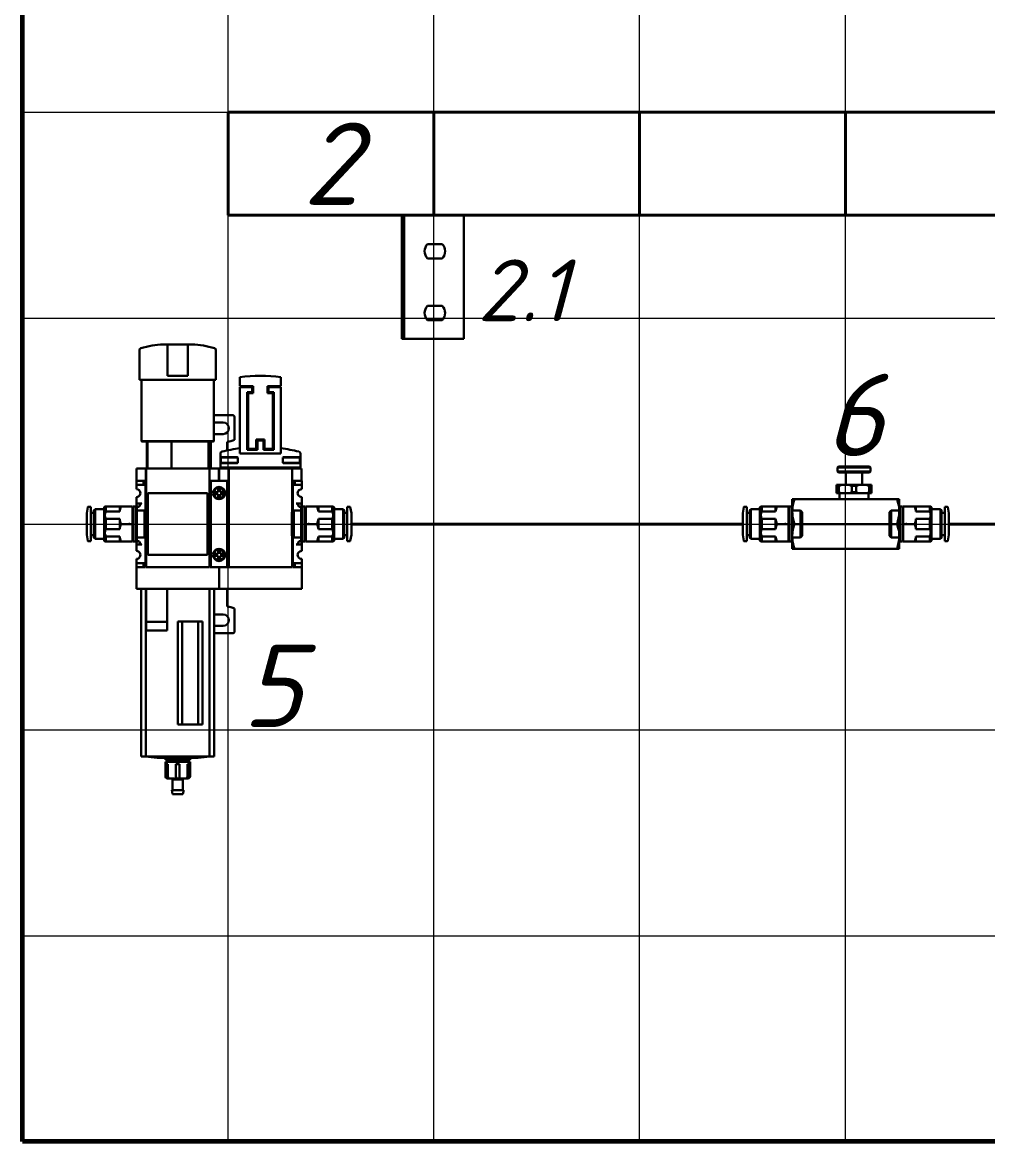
# Model space of a CAD drawing. Header units: millimetres. Extents: x 0 to 53000, y -591 to 24400.
# Drawn here: x 6000 to 6469, y 3900 to 4444 of the extents above; entities that cross this region are included whole.
import ezdxf
from ezdxf.enums import TextEntityAlignment as Align

# ---------------------------------------------------------------- set-up
doc = ezdxf.new("R2010")
doc.units = ezdxf.units.MM
for name, color, linetype, lineweight in [('Основная', 7, 'Continuous', 30), ('Сетчатый лоток', 6, 'Continuous', 40), ('Трубка', 5, 'Continuous', 40)]:
    doc.layers.add(name, color=color, linetype=linetype, lineweight=lineweight)
doc.layers.add('Сетка', color=9, linetype='Continuous', lineweight=20, transparency=0.3)
doc.styles.add('текст', font='isocpeui.ttf')

# ---------------------------------------------------------------- blocks, each defined once
blk = doc.blocks.new('*U350')
at = {"layer": 'Сетка'}
blk.add_line((0, -1000), (0, 500), dxfattribs=at)
blk = doc.blocks.new('*U351')
at = {"layer": 'Сетка', "color": 0, "linetype": 'ByBlock', "lineweight": -2, "transparency": 16777216}
for p in [(0, 0), (100, 0), (200, 0), (300, 0), (400, 0)]:
    blk.add_blockref('*U350', p, dxfattribs=at)
blk = doc.blocks.new('*U352')
at = {"layer": 'Сетка'}
blk.add_line((-800, 0), (700, 0), dxfattribs=at)
blk = doc.blocks.new('*U353')
at = {"layer": 'Сетка', "color": 0, "linetype": 'ByBlock', "lineweight": -2, "transparency": 16777216}
for p in [(0, 500), (0, 400), (0, 300), (0, 200), (0, 100), (0, 0)]:
    blk.add_blockref('*U352', p, dxfattribs=at)
blk = doc.blocks.new('Фильтр-редуктор')
at = {"layer": 'Основная'}
for p, q in [((2400.5, 496.06), (2400.5, 481.6)), ((2426.1, 498.8), (2412.1, 498.8)), ((2414.1, 483.6), (2414.1, 498.8)), ((2424.1, 483.6), (2424.1, 498.8)), ((2437.7, 481.6), (2437.7, 496.06)), ((2368.9, 478.6), (2368.9, 482.97)), ((2375.4, 478.6), (2368.9, 478.6)), ((2369.4, 478.1), (2369.4, 478.6)), ((2375.4, 478.6), (2375.4, 475.1)), ((2382.4, 475.1), (2382.4, 478.6)), ((2388.9, 478.6), (2382.4, 478.6)), ((2388.4, 478.6), (2388.4, 478.1)), ((2388.9, 482.97), (2388.9, 478.6)), ((2437.7, 481.6), (2400.5, 481.6)), ((2401.5, 481.6), (2401.5, 451.8)), ((2414.1, 483.6), (2424.1, 483.6)), ((2436.7, 451.8), (2436.7, 481.6)), ((2368.9, 478.1), (2374.9, 478.1)), ((2368.9, 445.85), (2368.9, 478.1)), ((2372.4, 447.6), (2372.4, 475.6)), ((2372.4, 475.6), (2374.9, 475.6)), ((2375.4, 475.1), (2372.9, 475.1)), ((2372.9, 475.1), (2372.9, 448.1)), ((2374.9, 475.6), (2374.9, 478.1)), ((2384.9, 475.1), (2382.4, 475.1)), ((2382.9, 478.1), (2388.9, 478.1)), ((2382.9, 478.1), (2382.9, 475.6)), ((2382.9, 475.6), (2385.4, 475.6)), ((2384.9, 448.1), (2384.9, 475.1)), ((2385.4, 475.6), (2385.4, 447.6)), ((2388.9, 478.1), (2388.9, 445.85)), ((2391.5, 463.5), (2391.5, 452.42)), ((2401.5, 464.5), (2392.5, 464.5)), ((2397, 460.9), (2401, 460.9)), ((2376.9, 448.1), (2376.9, 452.6)), ((2376.9, 452.6), (2380.9, 452.6)), ((2380.4, 452.1), (2377.4, 452.1)), ((2377.4, 452.1), (2377.4, 447.6)), ((2380.4, 447.6), (2380.4, 452.1)), ((2380.9, 452.6), (2380.9, 448.1)), ((2395, 451.47), (2395, 447.35)), ((2401, 455.3), (2397, 455.3)), ((2401.5, 451.8), (2401.7, 451.6)), ((2436.7, 451.8), (2401.5, 451.8)), ((2436.5, 451.6), (2401.7, 451.6)), ((2403, 438.6), (2403, 451.47)), ((2404.1, 451.6), (2404.1, 438.6)), ((2422.08, 438.6), (2422.08, 451.6)), ((2433.8, 451.6), (2433.8, 438.6)), ((2434.1, 438.6), (2434.1, 451.6)), ((2436.5, 451.6), (2436.7, 451.8)), ((2359.5, 445.82), (2359.5, 439.1)), ((2388.9, 445.85), (2368.9, 445.85)), ((2377.4, 447.6), (2372.4, 447.6)), ((2372.9, 448.1), (2376.9, 448.1)), ((2385.4, 447.6), (2380.4, 447.6)), ((2380.9, 448.1), (2384.9, 448.1)), ((2398.3, 439.1), (2398.3, 445.82)), ((2359.73, 443.9), (2359.77, 444.1)), ((2367.93, 443.9), (2359.73, 443.9)), ((2359.73, 441.3), (2359.73, 443.9)), ((2367.93, 441.3), (2359.73, 441.3)), ((2359.77, 441.1), (2359.73, 441.3)), ((2359.77, 444.1), (2367.64, 444.1)), ((2367.64, 441.1), (2359.77, 441.1)), ((2367.64, 444.1), (2367.93, 443.9)), ((2367.93, 441.3), (2367.64, 441.1)), ((2367.93, 443.9), (2367.93, 441.3)), ((2390.16, 444.1), (2389.87, 443.9)), ((2389.87, 443.9), (2398.07, 443.9)), ((2389.87, 443.9), (2389.87, 441.3)), ((2389.87, 441.3), (2398.07, 441.3)), ((2389.87, 441.3), (2390.16, 441.1)), ((2398.03, 444.1), (2390.16, 444.1)), ((2390.16, 441.1), (2398.03, 441.1)), ((2398.07, 443.9), (2398.03, 444.1)), ((2398.03, 441.1), (2398.07, 441.3)), ((2398.07, 441.3), (2398.07, 443.9)), ((2358.9, 438.6), (2358.9, 432.6)), ((2358.9, 438.6), (2398.9, 438.6)), ((2359.5, 439.1), (2360, 438.6)), ((2398.3, 439.1), (2359.5, 439.1)), ((2363.4, 432.6), (2363.4, 438.6)), ((2363.5, 390.6), (2363.5, 438.6)), ((2394.3, 390.6), (2394.3, 438.6)), ((2394.4, 432.6), (2394.4, 438.6)), ((2397.8, 438.6), (2398.3, 439.1)), ((2398.9, 432.6), (2398.9, 438.6)), ((2399.1, 438.6), (2399.1, 432.6)), ((2399.1, 438.6), (2439.1, 438.6)), ((2403.6, 432.6), (2403.6, 438.6)), ((2403.7, 390.6), (2403.7, 438.6)), ((2434.5, 390.6), (2434.5, 438.6)), ((2434.6, 432.6), (2434.6, 438.6)), ((2439.1, 432.6), (2439.1, 438.6)), ((2358.8, 428.5), (2358.8, 432.6)), ((2358.8, 432.6), (2363.4, 432.6)), ((2358.8, 430.7), (2362.2, 430.7)), ((2362.2, 430.2), (2362.2, 432.6)), ((2363.2, 432.6), (2363.2, 390.6)), ((2395, 432.6), (2394.4, 432.6)), ((2394.6, 390.6), (2394.6, 432.6)), ((2395, 390.7), (2395, 432.6)), ((2395, 432.6), (2403, 432.6)), ((2403, 390.7), (2403, 432.6)), ((2403.6, 432.6), (2403, 432.6)), ((2403.4, 432.6), (2403.4, 390.6)), ((2434.6, 432.6), (2439.2, 432.6)), ((2434.8, 390.6), (2434.8, 432.6)), ((2435.8, 430.2), (2435.8, 432.6)), ((2435.8, 430.7), (2439.2, 430.7)), ((2439.2, 428.5), (2439.2, 432.6)), ((2358.8, 398.5), (2358.8, 424.7)), ((2397, 427.1), (2397, 426.1)), ((2398.5, 427.1), (2397, 427.1)), ((2397, 426.1), (2398.5, 426.1)), ((2399.5, 428.6), (2398.5, 428.6)), ((2398.5, 428.6), (2398.5, 427.1)), ((2398.5, 426.1), (2398.5, 424.6)), ((2398.5, 424.6), (2399.5, 424.6)), ((2399.5, 427.1), (2399.5, 428.6)), ((2401, 427.1), (2399.5, 427.1)), ((2399.5, 426.1), (2401, 426.1)), ((2399.5, 424.6), (2399.5, 426.1)), ((2401, 426.1), (2401, 427.1)), ((2404.6, 426.6), (2433.6, 426.6)), ((2404.6, 396.6), (2404.6, 426.6)), ((2433.6, 396.6), (2433.6, 426.6)), ((2439.2, 398.5), (2439.2, 424.7)), ((2358.8, 421.55), (2361.5, 421.55)), ((2358.8, 421.55), (2359.1, 419.87)), ((2359.1, 419.87), (2359.71, 419.87)), ((2359.1, 419.87), (2359.1, 403.33)), ((2360.16, 420.11), (2360.78, 421.17)), ((2436.5, 421.55), (2439.2, 421.55)), ((2437.22, 421.17), (2437.84, 420.11)), ((2438.29, 419.87), (2438.9, 419.87)), ((2438.9, 419.87), (2439.2, 421.55)), ((2438.9, 419.87), (2438.9, 403.33)), ((2359.1, 403.33), (2358.8, 401.65)), ((2359.71, 403.33), (2359.1, 403.33)), ((2360.78, 402.03), (2360.16, 403.09)), ((2437.84, 403.09), (2437.22, 402.03)), ((2438.9, 403.33), (2438.29, 403.33)), ((2439.2, 401.65), (2438.9, 403.33)), ((2358.8, 401.65), (2361.5, 401.65)), ((2397, 397.1), (2397, 396.1)), ((2398.5, 397.1), (2397, 397.1)), ((2398.5, 398.6), (2398.5, 397.1)), ((2399.5, 398.6), (2398.5, 398.6)), ((2399.5, 397.1), (2399.5, 398.6)), ((2401, 397.1), (2399.5, 397.1)), ((2401, 396.1), (2401, 397.1)), ((2436.5, 401.65), (2439.2, 401.65)), ((2358.8, 380.1), (2358.8, 394.7)), ((2358.8, 392.5), (2362.2, 392.5)), ((2362.2, 390.6), (2362.2, 393)), ((2397, 396.1), (2398.5, 396.1)), ((2398.5, 396.1), (2398.5, 394.6)), ((2398.5, 394.6), (2399.5, 394.6)), ((2399.5, 396.1), (2401, 396.1)), ((2399.5, 394.6), (2399.5, 396.1)), ((2404.6, 396.6), (2433.6, 396.6)), ((2435.8, 390.6), (2435.8, 393)), ((2435.8, 392.5), (2439.2, 392.5)), ((2439.2, 380.1), (2439.2, 394.7)), ((2363.2, 390.6), (2358.8, 390.6)), ((2363.5, 390.6), (2394.3, 390.6)), ((2399, 390.6), (2394.6, 390.6)), ((2395, 390.7), (2403, 390.7)), ((2395.6, 390.6), (2395.6, 390.7)), ((2399, 380.1), (2399, 390.7)), ((2399, 380.1), (2399, 390.7)), ((2403.4, 390.6), (2399, 390.6)), ((2402.4, 390.6), (2402.4, 390.7)), ((2403.7, 390.6), (2434.5, 390.6)), ((2439.2, 390.6), (2434.8, 390.6)), ((2358.8, 380.1), (2399, 380.1)), ((2395, 380.1), (2395, 371.53)), ((2399, 380.1), (2439.2, 380.1)), ((2401.4, 380.1), (2401.4, 298.71)), ((2403.6, 380.1), (2403.6, 298.71)), ((2424.24, 359.91), (2424.24, 380.1)), ((2434.45, 380.1), (2434.45, 359.91)), ((2434.6, 380.1), (2434.6, 298.71)), ((2436.8, 298.71), (2436.8, 380.1)), ((2391.5, 370.58), (2391.5, 359.5)), ((2397, 367.7), (2401, 367.7)), ((2401, 362.1), (2397, 362.1)), ((2407.1, 364.21), (2407.1, 314.21)), ((2407.1, 364.21), (2419.1, 364.21)), ((2409.2, 364.21), (2409.2, 314.21)), ((2417, 364.21), (2417, 314.21)), ((2419.1, 314.21), (2419.1, 364.21)), ((2434.45, 364.12), (2424.24, 364.12)), ((2434.45, 359.91), (2424.24, 359.91)), ((2392.5, 358.5), (2401.4, 358.5)), ((2407.1, 314.21), (2419.1, 314.21)), ((2401.4, 298.71), (2436.8, 298.71)), ((2409.11, 298), (2429.09, 298)), ((2413.1, 298), (2413.1, 297)), ((2413.1, 298), (2425.1, 298)), ((2425.1, 297), (2413.1, 297)), ((2413.1, 296), (2413.1, 289)), ((2425.1, 296), (2413.1, 296)), ((2413.54, 295), (2413.54, 289)), ((2414.37, 295), (2413.54, 295)), ((2414.1, 297), (2414.6, 296.5)), ((2414.6, 296.5), (2414.1, 296)), ((2414.37, 289), (2414.37, 295)), ((2423.6, 296.5), (2414.6, 296.5)), ((2419.94, 295), (2418.26, 295)), ((2418.26, 295), (2418.26, 289)), ((2419.94, 289), (2419.94, 295)), ((2423.6, 296.5), (2424.1, 297)), ((2424.1, 296), (2423.6, 296.5)), ((2423.83, 295), (2423.83, 289)), ((2424.66, 295), (2423.83, 295)), ((2424.66, 289), (2424.66, 295)), ((2425.1, 297), (2425.1, 298)), ((2425.1, 289), (2425.1, 296)), ((2424.1, 288), (2414.1, 288)), ((2416.1, 288), (2416.6, 287.5)), ((2416.6, 287.5), (2416.6, 282.3)), ((2421.6, 287.5), (2416.6, 287.5)), ((2421.6, 287.5), (2422.1, 288)), ((2421.6, 282.3), (2421.6, 287.5)), ((2416.2, 282.3), (2416.6, 280.3)), ((2422, 282.3), (2416.2, 282.3)), ((2421.6, 280.3), (2416.6, 280.3)), ((2421.6, 280.3), (2422, 282.3))]:
    blk.add_line(p, q, dxfattribs=at)
for points in [[(2360.16, 420.11), (2360.14, 420.08), (2360.12, 420.04), (2360.09, 420.02), (2360.06, 419.99), (2360.03, 419.97), (2359.99, 419.94), (2359.95, 419.92), (2359.92, 419.91), (2359.87, 419.89), (2359.83, 419.88), (2359.79, 419.88), (2359.75, 419.87), (2359.71, 419.87)], [(2360.78, 421.17), (2360.81, 421.22), (2360.85, 421.27), (2360.9, 421.32), (2360.94, 421.36), (2361, 421.4), (2361.05, 421.44), (2361.11, 421.47), (2361.17, 421.49), (2361.24, 421.51), (2361.31, 421.53), (2361.37, 421.54), (2361.44, 421.55), (2361.5, 421.55)], [(2436.5, 421.55), (2436.57, 421.55), (2436.64, 421.54), (2436.71, 421.53), (2436.77, 421.51), (2436.84, 421.49), (2436.9, 421.46), (2436.96, 421.43), (2437.01, 421.39), (2437.07, 421.35), (2437.11, 421.31), (2437.16, 421.26), (2437.19, 421.21), (2437.22, 421.17)], [(2438.29, 419.87), (2438.24, 419.87), (2438.2, 419.88), (2438.16, 419.89), (2438.12, 419.9), (2438.08, 419.91), (2438.04, 419.93), (2438, 419.95), (2437.97, 419.97), (2437.93, 419.99), (2437.9, 420.02), (2437.88, 420.05), (2437.85, 420.08), (2437.84, 420.11)], [(2359.71, 403.33), (2359.76, 403.33), (2359.8, 403.32), (2359.84, 403.31), (2359.88, 403.3), (2359.92, 403.29), (2359.96, 403.27), (2360, 403.25), (2360.03, 403.23), (2360.07, 403.21), (2360.1, 403.18), (2360.12, 403.15), (2360.15, 403.12), (2360.16, 403.09)], [(2437.84, 403.09), (2437.86, 403.12), (2437.88, 403.16), (2437.91, 403.18), (2437.94, 403.21), (2437.97, 403.23), (2438.01, 403.26), (2438.05, 403.28), (2438.08, 403.29), (2438.13, 403.31), (2438.17, 403.32), (2438.21, 403.32), (2438.25, 403.33), (2438.29, 403.33)], [(2361.5, 401.65), (2361.43, 401.65), (2361.36, 401.66), (2361.29, 401.67), (2361.23, 401.69), (2361.16, 401.71), (2361.1, 401.74), (2361.04, 401.77), (2360.99, 401.81), (2360.93, 401.85), (2360.89, 401.89), (2360.84, 401.94), (2360.81, 401.99), (2360.78, 402.03)], [(2437.22, 402.03), (2437.19, 401.98), (2437.15, 401.93), (2437.1, 401.88), (2437.06, 401.84), (2437, 401.8), (2436.95, 401.76), (2436.89, 401.73), (2436.83, 401.71), (2436.76, 401.69), (2436.69, 401.67), (2436.63, 401.66), (2436.56, 401.65), (2436.5, 401.65)], [(2414.64, 288), (2414.42, 288.01), (2414.17, 288.06), (2413.97, 288.16), (2413.82, 288.28)], [(2414.61, 288.28), (2414.75, 288.13), (2414.86, 288.04), (2414.92, 288.01), (2414.92, 288)], [(2418.84, 288), (2418.61, 288.01), (2418.43, 288.06), (2418.34, 288.16), (2418.31, 288.28)], [(2419.89, 288.28), (2419.84, 288.13), (2419.73, 288.04), (2419.57, 288.01), (2419.36, 288)], [(2423.28, 288), (2423.29, 288.01), (2423.36, 288.06), (2423.48, 288.16), (2423.59, 288.28)], [(2424.38, 288.28), (2424.19, 288.13), (2423.96, 288.04), (2423.75, 288.01), (2423.56, 288)]]:
    blk.add_lwpolyline(points, dxfattribs=at)
for centre, radius in [((2399, 426.6), 3), ((2399, 426.6), 2.6), ((2399, 396.6), 3), ((2399, 396.6), 2.6)]:
    blk.add_circle(centre, radius, dxfattribs=at)
for centre, radius, start, end in [((2401.5, 496.06), 1, 106.3418, 180), ((2413.88, 453.84), 45, 92.2671, 106.3418), ((2424.32, 453.84), 45, 73.6582, 87.7329), ((2436.7, 496.06), 1, 0, 73.6582), ((2378.9, 403.6), 80, 82.8192, 97.1808), ((2392.5, 463.5), 1, 90, 180), ((2397, 458.1), 2.8, 90, 270), ((2401, 458.1), 2.8, 79.7134, 90), ((2399, 473.1), 22, 250.0677, 259.5243), ((2401, 458.1), 2.8, 270, 280.2866), ((2399, 473.1), 22, 280.4757, 282.2388), ((2360.5, 445.82), 1, 103.4685, 180), ((2378.9, 368.99), 80, 97.1808, 103.4685), ((2378.9, 368.99), 80, 76.5315, 82.8192), ((2397.3, 445.82), 1, 0, 76.5315), ((2358.9, 426.6), 1.9, 266.983, 93.017), ((2439.1, 426.6), 1.9, 86.983, 273.017), ((2358.9, 396.6), 1.9, 266.983, 93.017), ((2439.1, 396.6), 1.9, 86.983, 273.017), ((2399, 349.9), 22, 100.4757, 109.9323), ((2397, 364.9), 2.8, 90, 270), ((2401, 364.9), 2.8, 81.7868, 90), ((2392.5, 359.5), 1, 180, 270), ((2401, 364.9), 2.8, 270, 278.2132), ((2419.1, 397.5), 100, 261.0779, 264.268), ((2419.1, 397.5), 100, 275.732, 278.9221), ((2414.1, 289), 1, 180, 270), ((2424.1, 289), 1, 270, 0)]:
    blk.add_arc(centre, radius, start, end, dxfattribs=at)
for centre, major_axis, ratio, start_param, end_param in [((2414.46, 289), (0, 1), 0.927184, 1.570796, 2.376927), ((2415.16, 289), (0, -1), 0.788011, 4.712389, 5.51852), ((2418.4, 289), (0, 1), 0.139173, 1.570796, 2.376927), ((2419.8, 289), (0, -1), 0.139173, 0.764666, 1.570796), ((2423.04, 289), (0, 1), 0.788011, 3.906258, 4.712389), ((2423.74, 289), (0, -1), 0.927184, 0.764666, 1.570796)]:
    blk.add_ellipse(centre, major_axis=major_axis, ratio=ratio, start_param=start_param, end_param=end_param, dxfattribs=at)
at = {"layer": 'Основная', "style": 'текст'}
blk.add_attdef('№', text='', height=40, dxfattribs=at).set_placement((2361, 333), align=Align.MIDDLE_CENTER)
blk = doc.blocks.new('Штуцер цанговый G14-10')
at = {"layer": 'Основная'}
for p, q in [((-8, 0), (-8, -0.3)), ((8, 0), (-8, 0)), ((-5.72, 4.8), (-6.58, 3.94)), ((-6.58, 3.94), (-6.58, 0)), ((6.58, 3.94), (-6.58, 3.94)), ((5.72, 4.8), (-5.72, 4.8)), ((6.58, 3.94), (5.72, 4.8)), ((6.58, 0), (6.58, 3.94)), ((8, -0.3), (8, 0)), ((-8.5, -0.3), (-8.5, -1.6)), ((8.5, -0.3), (-8.5, -0.3)), ((8.5, -1.6), (-8.5, -1.6)), ((-8.5, -1.9), (-8.5, -15.27)), ((-8.5, -1.9), (8.5, -1.9)), ((-8, -1.6), (-8, -1.9)), ((0, -7.49), (0, -1.9)), ((8, -1.9), (8, -1.6)), ((8.5, -1.6), (8.5, -0.3)), ((8.5, -15.27), (8.5, -1.9)), ((-6.05, -8.1), (-8.5, -8.1)), ((-6.05, -14.83), (-6.05, -8.1)), ((-2.45, -8.1), (-2.45, -14.83)), ((2.45, -8.1), (-2.45, -8.1)), ((2.45, -14.83), (2.45, -8.1)), ((8.5, -8.1), (6.05, -8.1)), ((6.05, -8.1), (6.05, -14.83)), ((-6.05, -14.83), (-8.5, -14.83)), ((-8.5, -15.27), (-8.25, -15.7)), ((8.25, -15.7), (-8.25, -15.7)), ((-7.15, -15.7), (-7.15, -20.1)), ((2.45, -14.83), (-2.45, -14.83)), ((8.5, -14.83), (6.05, -14.83)), ((7.15, -20.1), (7.15, -15.7)), ((8.25, -15.7), (8.5, -15.27)), ((7.15, -20.1), (-7.15, -20.1)), ((-6.95, -20.1), (-6.95, -20.4)), ((-6.95, -20.4), (-6.75, -20.6)), ((6.95, -20.4), (-6.95, -20.4)), ((6.75, -20.6), (-6.75, -20.6)), ((-5.4, -20.6), (-5.4, -21.8)), ((5.4, -21.8), (5.4, -20.6)), ((6.75, -20.6), (6.95, -20.4)), ((6.95, -20.4), (6.95, -20.1)), ((-8.4, -22.1), (-8.4, -23.39)), ((8.4, -22.1), (-8.4, -22.1)), ((-8.23, -23.58), (-5.3, -24.1)), ((5.3, -24.1), (-5.3, -24.1)), ((5.3, -24.1), (8.23, -23.58)), ((8.4, -23.39), (8.4, -22.1))]:
    blk.add_line(p, q, dxfattribs=at)
for points in [[(-6.05, -8.1), (-6.67, -7.99), (-7.28, -7.84), (-7.89, -7.68), (-8.5, -7.49)], [(0, -7.49), (-0.07, -7.51), (-0.66, -7.69), (-1.25, -7.85), (-1.85, -7.99), (-2.45, -8.1)], [(2.45, -8.1), (1.83, -7.99), (1.22, -7.84), (0.61, -7.68), (0, -7.49)], [(8.5, -7.49), (8.43, -7.51), (7.84, -7.69), (7.25, -7.85), (6.65, -7.99), (6.05, -8.1)], [(-2.45, -14.83), (-2.81, -14.99), (-3.18, -15.11), (-3.57, -15.2), (-3.96, -15.26), (-4.34, -15.27), (-4.73, -15.24), (-5.12, -15.16), (-5.51, -15.05), (-5.78, -14.95), (-6.05, -14.83)], [(6.05, -14.83), (5.69, -14.99), (5.32, -15.11), (4.93, -15.2), (4.54, -15.26), (4.16, -15.27), (3.77, -15.24), (3.38, -15.16), (2.99, -15.05), (2.72, -14.95), (2.45, -14.83)]]:
    blk.add_lwpolyline(points, dxfattribs=at)
for centre, radius, start, end in [((-8.2, -23.39), 0.2, 180, 260), ((-5.7, -21.8), 0.3, 270, 360), ((5.7, -21.8), 0.3, 180, 270), ((8.2, -23.39), 0.2, 280, 360)]:
    blk.add_arc(centre, radius, start, end, dxfattribs=at)
for p in [(0, 0), (0, 0), (0, 0), (0, -3.4), (0, -24.1)]:
    blk.add_point(p, dxfattribs=at)
blk = doc.blocks.new('Дроссель')
at = {"layer": 'Основная'}
for p, q in [((22.5, 28), (22, 27.5)), ((22, 27.5), (22, 25.5)), ((38, 27.5), (22, 27.5)), ((37.5, 28), (22.5, 28)), ((38, 27.5), (37.5, 28)), ((38, 25.5), (38, 27.5)), ((22, 25.5), (22.5, 25)), ((38, 25.5), (22, 25.5)), ((37.5, 25), (22.5, 25)), ((26, 25), (26, 19)), ((34, 19), (34, 25)), ((37.5, 25), (38, 25.5)), ((21.5, 19), (21.5, 15)), ((38.5, 19), (21.5, 19)), ((22.59, 18.5), (21.5, 18.5)), ((22.59, 15.5), (22.59, 18.5)), ((31.09, 18.5), (28.91, 18.5)), ((28.91, 18.5), (28.91, 15.5)), ((31.09, 15.5), (31.09, 18.5)), ((38.5, 18.5), (37.41, 18.5)), ((37.41, 18.5), (37.41, 15.5)), ((38.5, 15), (38.5, 19)), ((0, 12), (0, -12)), ((52, 12), (0, 12)), ((22.59, 15.5), (21.5, 15.5)), ((38.5, 15), (21.5, 15)), ((23, 15), (23, 12)), ((31.09, 15.5), (28.91, 15.5)), ((37, 12), (37, 15)), ((38.5, 15.5), (37.41, 15.5)), ((52, 12), (52, -12)), ((50.93, 0), (1.07, 0)), ((0, -12), (52, -12))]:
    blk.add_line(p, q, dxfattribs=at)
for points in [[(22.59, 18.5), (23.26, 18.78), (23.95, 19), (23.95, 19)], [(27.55, 19), (28.24, 18.78), (28.91, 18.5)], [(31.09, 18.5), (31.76, 18.78), (32.45, 19), (32.45, 19)], [(36.05, 19), (36.74, 18.78), (37.41, 18.5)], [(0, 6), (0.01, 6.43), (0.06, 7.36), (0.17, 8.29), (0.32, 9.22), (0.65, 10.62), (1.07, 12)], [(23.95, 15), (23.26, 15.22), (22.59, 15.5)], [(28.91, 15.5), (28.24, 15.22), (27.55, 15), (27.55, 15)], [(32.45, 15), (31.76, 15.22), (31.09, 15.5)], [(37.41, 15.5), (36.74, 15.22), (36.05, 15), (36.05, 15)], [(50.93, 12), (51.37, 10.54), (51.71, 9.06), (51.87, 8.05), (51.97, 7.02), (52, 6)], [(1.07, 0), (0.63, 1.46), (0.29, 2.94), (0.13, 3.95), (0.03, 4.98), (0, 6)], [(52, 6), (51.99, 5.57), (51.94, 4.64), (51.83, 3.71), (51.68, 2.78), (51.35, 1.38), (50.93, 0)], [(0, -6), (0.01, -5.57), (0.06, -4.64), (0.17, -3.71), (0.32, -2.78), (0.65, -1.38), (1.07, 0)], [(50.93, 0), (51.37, -1.46), (51.71, -2.94), (51.87, -3.95), (51.97, -4.98), (52, -6)], [(1.07, -12), (0.63, -10.54), (0.29, -9.06), (0.13, -8.05), (0.03, -7.02), (0, -6)], [(52, -6), (51.99, -6.43), (51.94, -7.36), (51.83, -8.29), (51.68, -9.22), (51.35, -10.62), (50.93, -12)]]:
    blk.add_lwpolyline(points, dxfattribs=at)
at = {"layer": 'Основная', "style": 'текст'}
blk.add_attdef('№', text='', height=40, dxfattribs=at).set_placement((30, 53), align=Align.MIDDLE_CENTER)
blk = doc.blocks.new('Кронштейн')
at = {"layer": 'Основная', "color": 0, "linetype": 'ByBlock', "lineweight": -2}
for p, q in [((-15.5, 0), (-14.5, 0)), ((-15.5, -3), (-15.5, 0)), ((14.5, 0), (-14.5, 0)), ((-14.5, 0), (-14.5, -60)), ((14.5, -60), (14.5, 0)), ((-15.5, -57), (-15.5, -3)), ((4.07, -14), (-3.07, -14)), ((-3.07, -21), (4.07, -21)), ((4.07, -44), (-3.07, -44)), ((-3.07, -51), (4.07, -51)), ((-15.5, -60), (-15.5, -57)), ((-14.5, -60), (-15.5, -60)), ((-13.5, -60), (-14.5, -60)), ((14.5, -60), (-13.5, -60))]:
    blk.add_line(p, q, dxfattribs=at)
for centre, start, end in [((0.5, -17.5), 135.573, 224.427), ((0.5, -17.5), 315.573, 44.427), ((0.5, -47.5), 135.573, 224.427), ((0.5, -47.5), 315.573, 44.427)]:
    blk.add_arc(centre, 5, start, end, dxfattribs=at)
at = {"layer": 'Основная', "style": 'текст'}
blk.add_attdef('№', (21.08, -51.49), '', height=40, dxfattribs=at)

msp = doc.modelspace()

# ---------------------------------------------------------------- linework, layer by layer
at = {"lineweight": 60}
for p, q in [((6000, 3900), (6000, 5400)), ((7500, 3900), (6000, 3900))]:
    msp.add_line(p, q, dxfattribs=at)
at = {"layer": 'Сетчатый лоток'}
for p, q in [((6100, 4350), (6100, 4400)), ((6100, 4400), (6200, 4400)), ((6200, 4400), (6200, 4350)), ((6200, 4400), (6300, 4400)), ((6300, 4400), (6300, 4350)), ((6300, 4400), (6400, 4400)), ((6400, 4400), (6400, 4350)), ((6400, 4400), (6500, 4400)), ((6100, 4350), (6200, 4350)), ((6200, 4350), (6300, 4350)), ((6300, 4350), (6400, 4350)), ((6400, 4350), (6500, 4350))]:
    msp.add_line(p, q, dxfattribs=at)
at = {"layer": 'Трубка'}
for p, q in [((6135.8, 4207.39729, -34.44208), (6135.8, 4192.60395, -34.5312)), ((6159.9, 4200, -34.48664), (6350.1, 4200)), ((6450.3, 4200), (6574.8, 4200))]:
    msp.add_line(p, q, dxfattribs=at)

# ---------------------------------------------------------------- block references
at = {"layer": 'Основная'}
ref = msp.add_blockref('Кронштейн', (6200, 4350), dxfattribs=at)
ref.add_attrib('№', '2.1', (6221.08, 4298.5082), dxfattribs={"layer": '0', "height": 30, "style": 'текст'})
ref = msp.add_blockref('Фильтр-редуктор', (8494.6, 3788.40031, -14.78735), dxfattribs=dict(at, xscale=-1))
ref.add_attrib('№', '5', dxfattribs={"layer": '0', "height": 40, "style": 'текст'}).set_placement((6121.44849, 4121.40031, -14.78735), align=Align.MIDDLE_CENTER)
ref = msp.add_blockref('Дроссель', (6374.2, 4200), dxfattribs=at)
ref.add_attrib('№', '6', dxfattribs={"layer": '0', "height": 40, "style": 'текст'}).set_placement((6404.2, 4253), align=Align.MIDDLE_CENTER)
at = {"layer": 'Основная', "xscale": -1}
for p, rotation in [((6055.4, 4200.00062, -34.48664), 270.0000000000093), ((6135.8, 4200.00062, -34.48664), 90)]:
    msp.add_blockref('Штуцер цанговый G14-10', p, dxfattribs=dict(at, rotation=rotation))
at = {"layer": 'Основная'}
for p, rotation in [((6374.2, 4200), 270), ((6426.2, 4200), 90)]:
    msp.add_blockref('Штуцер цанговый G14-10', p, dxfattribs=dict(at, rotation=rotation))
at = {"layer": 'Сетка'}
for name, p in [('*U351', (6000, 4900)), ('*U353', (6800, 3900))]:
    msp.add_blockref(name, p, dxfattribs=at)

# ---------------------------------------------------------------- texts
at = {"layer": 'Основная', "insert": (6150, 4375), "char_height": 40, "attachment_point": 5, "style": 'текст'}
msp.add_mtext_dynamic_manual_height_columns('2', width=100, gutter_width=200, heights=[0], dxfattribs=at)

doc.saveas('drawing.dxf')
